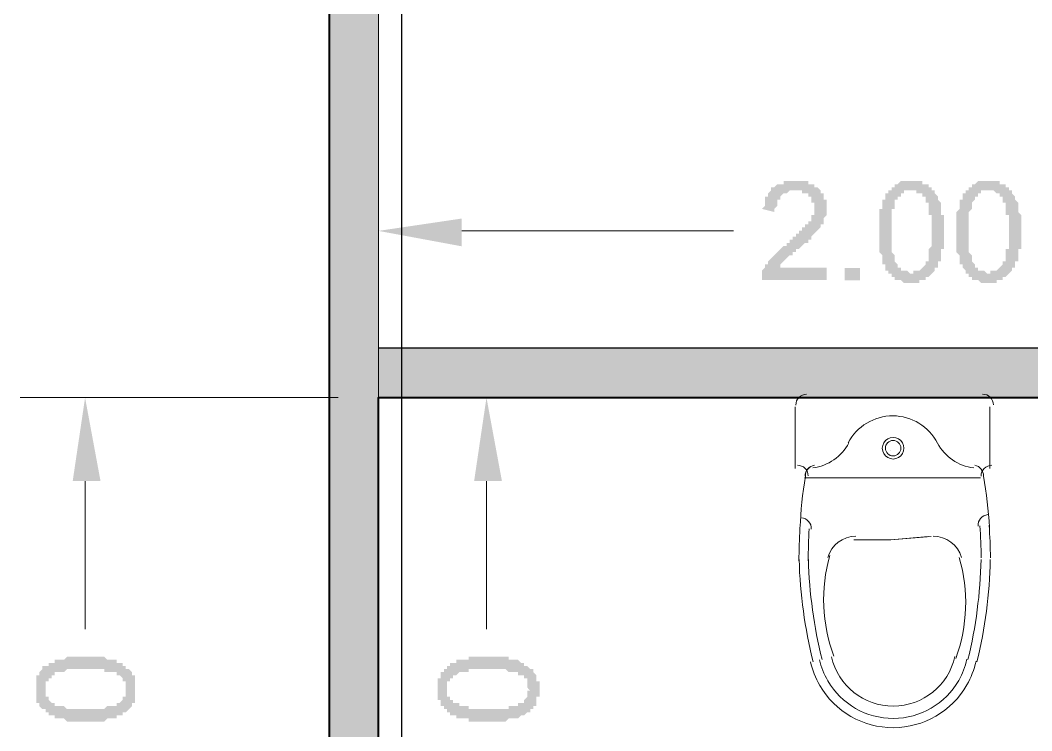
# Model space of a CAD drawing. Header units: inches. Extents: x -11 to 213, y -78 to 40.
# Drawn here: x 95.479 to 97.46, y 18.756 to 20.147 of the extents above; entities that cross this region are included whole.
import ezdxf

# ---------------------------------------------------------------- set-up
doc = ezdxf.new("R2010")
doc.units = ezdxf.units.IN
doc.header["$MEASUREMENT"] = 0
doc.layers.add('PDF_0', color=7, linetype='Continuous')
doc.layers.add('PDF_TOILET', color=7, linetype='Continuous')
pattern_1 = [(0, (0, 0), (0, 0.0275), [0.02, -0.0075]), (90, (0, 0), (-0.0275, 2e-18), [0.02, -0.0075])]

msp = doc.modelspace()

# ---------------------------------------------------------------- hatches: boundary and pattern name
h = msp.add_hatch()
h.set_pattern_fill('ANGLE', color=256, scale=0.1)
h.set_pattern_definition(pattern_1)
h.paths.add_polyline_path([(96.18074, 21.70625), (96.08398, 21.70625), (96.08398, 17.00705), (96.18074, 17.00705), (96.18074, 17.90818), (96.18074, 19.40806)])
h.paths.add_polyline_path([(102.28305, 21.70625), (102.18024, 21.70625), (102.18024, 19.50482), (99.27121, 19.50482), (99.27121, 19.40806), (102.18024, 19.40806), (102.18024, 17.00705), (102.28305, 17.00705)])
h = msp.add_hatch()
h.set_pattern_fill('ANGLE', color=256, scale=0.1)
h.set_pattern_definition(pattern_1)
h.paths.add_polyline_path([(98.2854, 19.40806), (98.38217, 19.40806), (98.38217, 19.50482), (96.18074, 19.50482), (96.18074, 19.40806), (98.18259, 19.40806), (98.18259, 18.80327), (98.18259, 17.90818), (98.15235, 17.90818), (98.15235, 17.80537), (98.2854, 17.80537)])
at = {"layer": 'PDF_0'}
msp.add_hatch(color=256, dxfattribs=at).paths.add_polyline_path([(97.05886, 19.63859), (96.93186, 19.63859), (96.93186, 19.63859), (96.93186, 19.64464), (96.93186, 19.64464), (96.93186, 19.64464), (96.93186, 19.65069), (96.93186, 19.65069), (96.93186, 19.65674), (96.93186, 19.65674), (96.93186, 19.65674), (96.9379, 19.66278), (96.9379, 19.66278), (96.9379, 19.66883), (96.9379, 19.66883), (96.94395, 19.66883), (96.94395, 19.67488), (96.94395, 19.67488), (96.94395, 19.67488), (96.94395, 19.67488), (96.95, 19.68093), (96.95, 19.68093), (96.95, 19.68093), (96.95, 19.68093), (96.95605, 19.68697), (96.95605, 19.68697), (96.95605, 19.68697), (96.9621, 19.69302), (96.9621, 19.69302), (96.9621, 19.69302), (96.96814, 19.69907), (96.96814, 19.69907), (96.96814, 19.69907), (96.97419, 19.70512), (96.97419, 19.70512), (96.98024, 19.70512), (96.98024, 19.71117), (96.98629, 19.71117), (96.98629, 19.71117), (96.98629, 19.71721), (96.98629, 19.71721), (96.99233, 19.71721), (96.99233, 19.71721), (96.99233, 19.72326), (96.99838, 19.72326), (96.99838, 19.72326), (96.99838, 19.72931), (97.00443, 19.72931), (97.00443, 19.72931), (97.00443, 19.73536), (97.01048, 19.73536), (97.01048, 19.73536), (97.01048, 19.74141), (97.01653, 19.74141), (97.01653, 19.74141), (97.01653, 19.74745), (97.01653, 19.74745), (97.02257, 19.74745), (97.02257, 19.74745), (97.02257, 19.7535), (97.02862, 19.7535), (97.02862, 19.75955), (97.02862, 19.75955), (97.02862, 19.75955), (97.02862, 19.7656), (97.03467, 19.7656), (97.03467, 19.77165), (97.03467, 19.77165), (97.03467, 19.77165), (97.03467, 19.77769), (97.03467, 19.77769), (97.03467, 19.77769), (97.03467, 19.78374), (97.03467, 19.78374), (97.03467, 19.78979), (97.03467, 19.78979), (97.02862, 19.78979), (97.02862, 19.79584), (97.02862, 19.79584), (97.02862, 19.80188), (97.02862, 19.80188), (97.02257, 19.80188), (97.02257, 19.80188), (97.02257, 19.80793), (97.01653, 19.80793), (97.01653, 19.80793), (97.01653, 19.80793), (97.01048, 19.80793), (97.01048, 19.81398), (97.00443, 19.81398), (97.00443, 19.81398), (97.00443, 19.81398), (96.99838, 19.81398), (96.99838, 19.81398), (96.99233, 19.81398), (96.99233, 19.81398), (96.98629, 19.81398), (96.98629, 19.81398), (96.98629, 19.81398), (96.98024, 19.80793), (96.98024, 19.80793), (96.97419, 19.80793), (96.97419, 19.80793), (96.97419, 19.80793), (96.96814, 19.80188), (96.96814, 19.80188), (96.96814, 19.80188), (96.96814, 19.79584), (96.9621, 19.79584), (96.9621, 19.79584), (96.9621, 19.78979), (96.9621, 19.78979), (96.9621, 19.78374), (96.9621, 19.78374), (96.9621, 19.78374), (96.95605, 19.77769), (96.95605, 19.77165), (96.95605, 19.77165), (96.93186, 19.77769), (96.93186, 19.77769), (96.9379, 19.78374), (96.9379, 19.78374), (96.9379, 19.78979), (96.9379, 19.78979), (96.9379, 19.79584), (96.9379, 19.79584), (96.9379, 19.79584), (96.9379, 19.80188), (96.94395, 19.80188), (96.94395, 19.80793), (96.94395, 19.80793), (96.94395, 19.80793), (96.95, 19.81398), (96.95, 19.81398), (96.95, 19.81398), (96.95, 19.82003), (96.95605, 19.82003), (96.95605, 19.82003), (96.95605, 19.82003), (96.9621, 19.82608), (96.9621, 19.82608), (96.9621, 19.82608), (96.96814, 19.82608), (96.96814, 19.82608), (96.97419, 19.82608), (96.97419, 19.83212), (96.97419, 19.83212), (96.98024, 19.83212), (96.98024, 19.83212), (96.98629, 19.83212), (96.98629, 19.83212), (96.99233, 19.83212), (96.99233, 19.83212), (96.99838, 19.83212), (96.99838, 19.83212), (96.99838, 19.83212), (97.00443, 19.83212), (97.00443, 19.83212), (97.01048, 19.83212), (97.01048, 19.83212), (97.01653, 19.83212), (97.01653, 19.83212), (97.02257, 19.83212), (97.02257, 19.83212), (97.02257, 19.82608), (97.02862, 19.82608), (97.02862, 19.82608), (97.03467, 19.82608), (97.03467, 19.82608), (97.03467, 19.82003), (97.04072, 19.82003), (97.04072, 19.82003), (97.04072, 19.82003), (97.04072, 19.82003), (97.04677, 19.81398), (97.04677, 19.81398), (97.04677, 19.81398), (97.04677, 19.80793), (97.05281, 19.80793), (97.05281, 19.80188), (97.05281, 19.80188), (97.05281, 19.80188), (97.05281, 19.79584), (97.05886, 19.79584), (97.05886, 19.78979), (97.05886, 19.78979), (97.05886, 19.78979), (97.05886, 19.78374), (97.05886, 19.78374), (97.05886, 19.77769), (97.05886, 19.77769), (97.05886, 19.77769), (97.05886, 19.77165), (97.05886, 19.77165), (97.05886, 19.77165), (97.05886, 19.7656), (97.05886, 19.7656), (97.05281, 19.75955), (97.05281, 19.75955), (97.05281, 19.7535), (97.05281, 19.7535), (97.05281, 19.7535), (97.05281, 19.74745), (97.04677, 19.74745), (97.04677, 19.74141), (97.04677, 19.74141), (97.04677, 19.74141), (97.04677, 19.74141), (97.04072, 19.73536), (97.04072, 19.73536), (97.04072, 19.73536), (97.04072, 19.73536), (97.03467, 19.72931), (97.03467, 19.72931), (97.03467, 19.72931), (97.03467, 19.72931), (97.02862, 19.72326), (97.02862, 19.72326), (97.02862, 19.72326), (97.02862, 19.71721), (97.02257, 19.71721), (97.02257, 19.71721), (97.02257, 19.71117), (97.01653, 19.71117), (97.01653, 19.71117), (97.01048, 19.70512), (97.01048, 19.70512), (97.01048, 19.70512), (97.00443, 19.69907), (97.00443, 19.69907), (96.99838, 19.69907), (96.99838, 19.69302), (96.99233, 19.69302), (96.99233, 19.69302), (96.99233, 19.68697), (96.98629, 19.68697), (96.98629, 19.68697), (96.98024, 19.68093), (96.98024, 19.68093), (96.98024, 19.68093), (96.97419, 19.67488), (96.97419, 19.67488), (96.97419, 19.67488), (96.96814, 19.66883), (96.96814, 19.66883), (96.96814, 19.66883), (96.96814, 19.66278), (96.9621, 19.66278), (96.9621, 19.66278), (96.9621, 19.66278), (97.05886, 19.66278)])
h = msp.add_hatch(color=256, dxfattribs=at)
h.paths.add_polyline_path([(97.22216, 19.83213), (97.22821, 19.83213), (97.22821, 19.83213), (97.22821, 19.83213), (97.23426, 19.83213), (97.23426, 19.83213), (97.2403, 19.83213), (97.2403, 19.83213), (97.2403, 19.83213), (97.24635, 19.83213), (97.24635, 19.83213), (97.24635, 19.82609), (97.24635, 19.82609), (97.2524, 19.82609), (97.2524, 19.82609), (97.2524, 19.82609), (97.25845, 19.82609), (97.25845, 19.82609), (97.25845, 19.82004), (97.25845, 19.82004), (97.2645, 19.82004), (97.2645, 19.82004), (97.2645, 19.81399), (97.2645, 19.81399), (97.27054, 19.81399), (97.27054, 19.81399), (97.27054, 19.80794), (97.27054, 19.80794), (97.27054, 19.80794), (97.27659, 19.80189), (97.27659, 19.80189), (97.27659, 19.80189), (97.27659, 19.79585), (97.27659, 19.79585), (97.27659, 19.79585), (97.28264, 19.7898), (97.28264, 19.7898), (97.28264, 19.78375), (97.28264, 19.78375), (97.28264, 19.78375), (97.28264, 19.7777), (97.28264, 19.7777), (97.28264, 19.77165), (97.28264, 19.77165), (97.28264, 19.76561), (97.28869, 19.76561), (97.28869, 19.75956), (97.28869, 19.75956), (97.28869, 19.75351), (97.28869, 19.75351), (97.28869, 19.74746), (97.28869, 19.74746), (97.28869, 19.74141), (97.28869, 19.73537), (97.28869, 19.73537), (97.28869, 19.73537), (97.28869, 19.72932), (97.28869, 19.72932), (97.28869, 19.72327), (97.28869, 19.71722), (97.28869, 19.71722), (97.28869, 19.71118), (97.28869, 19.71118), (97.28869, 19.70513), (97.28869, 19.70513), (97.28869, 19.69908), (97.28264, 19.69908), (97.28264, 19.69303), (97.28264, 19.69303), (97.28264, 19.69303), (97.28264, 19.68698), (97.28264, 19.68698), (97.28264, 19.68094), (97.28264, 19.68094), (97.28264, 19.68094), (97.28264, 19.67489), (97.27659, 19.67489), (97.27659, 19.66884), (97.27659, 19.66884), (97.27659, 19.66884), (97.27659, 19.66279), (97.27659, 19.66279), (97.27054, 19.66279), (97.27054, 19.66279), (97.27054, 19.65674), (97.27054, 19.65674), (97.27054, 19.65674), (97.2645, 19.6507), (97.2645, 19.6507), (97.2645, 19.6507), (97.25845, 19.64465), (97.25845, 19.64465), (97.25845, 19.64465), (97.2524, 19.64465), (97.2524, 19.6386), (97.2524, 19.6386), (97.24635, 19.6386), (97.24635, 19.6386), (97.2403, 19.6386), (97.2403, 19.6386), (97.2403, 19.63255), (97.23426, 19.63255), (97.23426, 19.63255), (97.22821, 19.63255), (97.22821, 19.63255), (97.22216, 19.63255), (97.22216, 19.63255), (97.22216, 19.63255), (97.22216, 19.63255), (97.21611, 19.63255), (97.21611, 19.63255), (97.21006, 19.63255), (97.21006, 19.63255), (97.21006, 19.63255), (97.20402, 19.6386), (97.20402, 19.6386), (97.20402, 19.6386), (97.19797, 19.6386), (97.19797, 19.6386), (97.19797, 19.6386), (97.19797, 19.6386), (97.19192, 19.6386), (97.19192, 19.64465), (97.19192, 19.64465), (97.18587, 19.64465), (97.18587, 19.64465), (97.18587, 19.64465), (97.18587, 19.6507), (97.18587, 19.6507), (97.17982, 19.6507), (97.17982, 19.6507), (97.17982, 19.65674), (97.17982, 19.65674), (97.17378, 19.65674), (97.17378, 19.66279), (97.17378, 19.66279), (97.17378, 19.66279), (97.17378, 19.66884), (97.17378, 19.66884), (97.16773, 19.66884), (97.16773, 19.67489), (97.16773, 19.67489), (97.16773, 19.68094), (97.16773, 19.68094), (97.16773, 19.68094), (97.16773, 19.68698), (97.16773, 19.68698), (97.16168, 19.69303), (97.16168, 19.69303), (97.16168, 19.69908), (97.16168, 19.69908), (97.16168, 19.70513), (97.16168, 19.70513), (97.16168, 19.71118), (97.16168, 19.71118), (97.16168, 19.71722), (97.16168, 19.71722), (97.16168, 19.72327), (97.16168, 19.72327), (97.16168, 19.72932), (97.16168, 19.73537), (97.16168, 19.73537), (97.16168, 19.73537), (97.16168, 19.74141), (97.16168, 19.74141), (97.16168, 19.74746), (97.16168, 19.74746), (97.16168, 19.75351), (97.16168, 19.75351), (97.16168, 19.75956), (97.16168, 19.75956), (97.16168, 19.76561), (97.16168, 19.76561), (97.16168, 19.77165), (97.16168, 19.77165), (97.16168, 19.7777), (97.16773, 19.7777), (97.16773, 19.78375), (97.16773, 19.78375), (97.16773, 19.78375), (97.16773, 19.7898), (97.16773, 19.7898), (97.16773, 19.79585), (97.16773, 19.79585), (97.17378, 19.79585), (97.17378, 19.80189), (97.17378, 19.80189), (97.17378, 19.80189), (97.17378, 19.80794), (97.17378, 19.80794), (97.17982, 19.80794), (97.17982, 19.80794), (97.17982, 19.81399), (97.17982, 19.81399), (97.18587, 19.81399), (97.18587, 19.82004), (97.18587, 19.82004), (97.19192, 19.82004), (97.19192, 19.82609), (97.19192, 19.82609), (97.19797, 19.82609), (97.19797, 19.82609), (97.19797, 19.82609), (97.20402, 19.83213), (97.20402, 19.83213), (97.21006, 19.83213), (97.21006, 19.83213), (97.21006, 19.83213), (97.21611, 19.83213), (97.21611, 19.83213), (97.22216, 19.83213), (97.22216, 19.83213), (97.22216, 19.83213)], flags=0)
h.paths.add_polyline_path([(97.22216, 19.6507), (97.22821, 19.6507), (97.22821, 19.65674), (97.23426, 19.65674), (97.23426, 19.65674), (97.23426, 19.65674), (97.2403, 19.65674), (97.2403, 19.65674), (97.2403, 19.65674), (97.24635, 19.66279), (97.24635, 19.66279), (97.24635, 19.66279), (97.2524, 19.66884), (97.2524, 19.66884), (97.2524, 19.67489), (97.2524, 19.67489), (97.2524, 19.67489), (97.2524, 19.67489), (97.25845, 19.67489), (97.25845, 19.68094), (97.25845, 19.68094), (97.25845, 19.68094), (97.25845, 19.68698), (97.25845, 19.68698), (97.25845, 19.69303), (97.25845, 19.69303), (97.25845, 19.69303), (97.25845, 19.69908), (97.25845, 19.69908), (97.2645, 19.70513), (97.2645, 19.70513), (97.2645, 19.71118), (97.2645, 19.71118), (97.2645, 19.71722), (97.2645, 19.71722), (97.2645, 19.72327), (97.2645, 19.72327), (97.2645, 19.72932), (97.2645, 19.73537), (97.2645, 19.73537), (97.2645, 19.74141), (97.2645, 19.74141), (97.2645, 19.74746), (97.2645, 19.74746), (97.2645, 19.75351), (97.2645, 19.75351), (97.2645, 19.75956), (97.2645, 19.75956), (97.2645, 19.76561), (97.25845, 19.76561), (97.25845, 19.76561), (97.25845, 19.77165), (97.25845, 19.77165), (97.25845, 19.7777), (97.25845, 19.7777), (97.25845, 19.7777), (97.25845, 19.7777), (97.25845, 19.78375), (97.25845, 19.78375), (97.25845, 19.7898), (97.2524, 19.7898), (97.2524, 19.79585), (97.2524, 19.79585), (97.2524, 19.79585), (97.2524, 19.80189), (97.24635, 19.80189), (97.24635, 19.80189), (97.24635, 19.80794), (97.24635, 19.80794), (97.2403, 19.80794), (97.2403, 19.80794), (97.23426, 19.80794), (97.23426, 19.81399), (97.23426, 19.81399), (97.22821, 19.81399), (97.22821, 19.81399), (97.22216, 19.81399), (97.22216, 19.81399), (97.21611, 19.81399), (97.21611, 19.81399), (97.21611, 19.81399), (97.21006, 19.81399), (97.21006, 19.80794), (97.21006, 19.80794), (97.20402, 19.80794), (97.20402, 19.80794), (97.20402, 19.80189), (97.19797, 19.80189), (97.19797, 19.80189), (97.19797, 19.79585), (97.19797, 19.79585), (97.19192, 19.79585), (97.19192, 19.7898), (97.19192, 19.7898), (97.19192, 19.7898), (97.19192, 19.7898), (97.19192, 19.78375), (97.19192, 19.78375), (97.19192, 19.7777), (97.19192, 19.7777), (97.18587, 19.7777), (97.18587, 19.77165), (97.18587, 19.77165), (97.18587, 19.76561), (97.18587, 19.76561), (97.18587, 19.76561), (97.18587, 19.75956), (97.18587, 19.75956), (97.18587, 19.75351), (97.18587, 19.74746), (97.18587, 19.74746), (97.18587, 19.74141), (97.18587, 19.74141), (97.18587, 19.73537), (97.18587, 19.73537), (97.18587, 19.72932), (97.18587, 19.72932), (97.18587, 19.72327), (97.18587, 19.72327), (97.18587, 19.71722), (97.18587, 19.71722), (97.18587, 19.71118), (97.18587, 19.71118), (97.18587, 19.70513), (97.18587, 19.70513), (97.18587, 19.69908), (97.18587, 19.69908), (97.18587, 19.69303), (97.18587, 19.69303), (97.18587, 19.69303), (97.19192, 19.68698), (97.19192, 19.68698), (97.19192, 19.68698), (97.19192, 19.68698), (97.19192, 19.68094), (97.19192, 19.68094), (97.19192, 19.67489), (97.19192, 19.67489), (97.19797, 19.66884), (97.19797, 19.66884), (97.19797, 19.66884), (97.19797, 19.66279), (97.20402, 19.66279), (97.20402, 19.66279), (97.20402, 19.66279), (97.20402, 19.65674), (97.21006, 19.65674), (97.21006, 19.65674), (97.21611, 19.65674), (97.21611, 19.65674), (97.21611, 19.65674), (97.22216, 19.6507), (97.22216, 19.6507)], flags=0)
h = msp.add_hatch(color=256, dxfattribs=at)
h.paths.add_polyline_path([(97.37336, 19.83213), (97.37941, 19.83213), (97.37941, 19.83213), (97.38546, 19.83213), (97.38546, 19.83213), (97.38546, 19.83213), (97.39151, 19.83213), (97.39151, 19.83213), (97.39151, 19.83213), (97.39755, 19.83213), (97.39755, 19.83213), (97.39755, 19.82609), (97.4036, 19.82609), (97.4036, 19.82609), (97.4036, 19.82609), (97.4036, 19.82609), (97.40965, 19.82609), (97.40965, 19.82609), (97.40965, 19.82004), (97.40965, 19.82004), (97.4157, 19.82004), (97.4157, 19.82004), (97.4157, 19.81399), (97.4157, 19.81399), (97.42175, 19.81399), (97.42175, 19.81399), (97.42175, 19.80794), (97.42175, 19.80794), (97.42175, 19.80794), (97.42779, 19.80189), (97.42779, 19.80189), (97.42779, 19.80189), (97.42779, 19.79585), (97.42779, 19.79585), (97.42779, 19.79585), (97.43384, 19.7898), (97.43384, 19.7898), (97.43384, 19.78375), (97.43384, 19.78375), (97.43384, 19.78375), (97.43384, 19.7777), (97.43384, 19.7777), (97.43384, 19.77165), (97.43384, 19.77165), (97.43989, 19.76561), (97.43989, 19.76561), (97.43989, 19.75956), (97.43989, 19.75956), (97.43989, 19.75351), (97.43989, 19.75351), (97.43989, 19.74746), (97.43989, 19.74746), (97.43989, 19.74141), (97.43989, 19.73537), (97.43989, 19.73537), (97.43989, 19.73537), (97.43989, 19.72932), (97.43989, 19.72932), (97.43989, 19.72327), (97.43989, 19.71722), (97.43989, 19.71722), (97.43989, 19.71118), (97.43989, 19.71118), (97.43989, 19.70513), (97.43989, 19.70513), (97.43989, 19.69908), (97.43384, 19.69908), (97.43384, 19.69303), (97.43384, 19.69303), (97.43384, 19.69303), (97.43384, 19.68698), (97.43384, 19.68698), (97.43384, 19.68094), (97.43384, 19.68094), (97.43384, 19.68094), (97.43384, 19.67489), (97.42779, 19.67489), (97.42779, 19.66884), (97.42779, 19.66884), (97.42779, 19.66884), (97.42779, 19.66279), (97.42779, 19.66279), (97.42779, 19.66279), (97.42175, 19.66279), (97.42175, 19.65674), (97.42175, 19.65674), (97.42175, 19.65674), (97.4157, 19.6507), (97.4157, 19.6507), (97.4157, 19.6507), (97.40965, 19.64465), (97.40965, 19.64465), (97.40965, 19.64465), (97.4036, 19.64465), (97.4036, 19.6386), (97.4036, 19.6386), (97.39755, 19.6386), (97.39755, 19.6386), (97.39755, 19.6386), (97.39151, 19.6386), (97.39151, 19.63255), (97.38546, 19.63255), (97.38546, 19.63255), (97.37941, 19.63255), (97.37941, 19.63255), (97.37336, 19.63255), (97.37336, 19.63255), (97.37336, 19.63255), (97.37336, 19.63255), (97.36732, 19.63255), (97.36732, 19.63255), (97.36732, 19.63255), (97.36127, 19.63255), (97.36127, 19.63255), (97.35522, 19.6386), (97.35522, 19.6386), (97.35522, 19.6386), (97.35522, 19.6386), (97.34917, 19.6386), (97.34917, 19.6386), (97.34917, 19.6386), (97.34312, 19.6386), (97.34312, 19.64465), (97.34312, 19.64465), (97.34312, 19.64465), (97.33708, 19.64465), (97.33708, 19.64465), (97.33708, 19.6507), (97.33708, 19.6507), (97.33103, 19.6507), (97.33103, 19.6507), (97.33103, 19.65674), (97.33103, 19.65674), (97.33103, 19.65674), (97.32498, 19.66279), (97.32498, 19.66279), (97.32498, 19.66279), (97.32498, 19.66884), (97.32498, 19.66884), (97.31893, 19.66884), (97.31893, 19.67489), (97.31893, 19.67489), (97.31893, 19.68094), (97.31893, 19.68094), (97.31893, 19.68094), (97.31893, 19.68698), (97.31893, 19.68698), (97.31288, 19.69303), (97.31288, 19.69303), (97.31288, 19.69908), (97.31288, 19.69908), (97.31288, 19.70513), (97.31288, 19.70513), (97.31288, 19.71118), (97.31288, 19.71118), (97.31288, 19.71722), (97.31288, 19.71722), (97.31288, 19.72327), (97.31288, 19.72327), (97.31288, 19.72932), (97.31288, 19.73537), (97.31288, 19.73537), (97.31288, 19.73537), (97.31288, 19.74141), (97.31288, 19.74141), (97.31288, 19.74746), (97.31288, 19.74746), (97.31288, 19.75351), (97.31288, 19.75351), (97.31288, 19.75956), (97.31288, 19.75956), (97.31288, 19.76561), (97.31288, 19.76561), (97.31288, 19.77165), (97.31288, 19.77165), (97.31893, 19.7777), (97.31893, 19.7777), (97.31893, 19.78375), (97.31893, 19.78375), (97.31893, 19.78375), (97.31893, 19.7898), (97.31893, 19.7898), (97.31893, 19.79585), (97.31893, 19.79585), (97.32498, 19.79585), (97.32498, 19.80189), (97.32498, 19.80189), (97.32498, 19.80189), (97.32498, 19.80794), (97.32498, 19.80794), (97.33103, 19.80794), (97.33103, 19.80794), (97.33103, 19.81399), (97.33103, 19.81399), (97.33708, 19.81399), (97.33708, 19.82004), (97.33708, 19.82004), (97.34312, 19.82004), (97.34312, 19.82609), (97.34312, 19.82609), (97.34917, 19.82609), (97.34917, 19.82609), (97.34917, 19.82609), (97.35522, 19.83213), (97.35522, 19.83213), (97.36127, 19.83213), (97.36127, 19.83213), (97.36127, 19.83213), (97.36732, 19.83213), (97.36732, 19.83213), (97.37336, 19.83213), (97.37336, 19.83213), (97.37336, 19.83213)], flags=0)
h.paths.add_polyline_path([(97.37336, 19.6507), (97.37941, 19.6507), (97.37941, 19.65674), (97.38546, 19.65674), (97.38546, 19.65674), (97.38546, 19.65674), (97.39151, 19.65674), (97.39151, 19.65674), (97.39151, 19.65674), (97.39755, 19.66279), (97.39755, 19.66279), (97.39755, 19.66279), (97.4036, 19.66884), (97.4036, 19.66884), (97.4036, 19.67489), (97.4036, 19.67489), (97.4036, 19.67489), (97.4036, 19.67489), (97.40965, 19.67489), (97.40965, 19.68094), (97.40965, 19.68094), (97.40965, 19.68094), (97.40965, 19.68698), (97.40965, 19.68698), (97.40965, 19.69303), (97.40965, 19.69303), (97.40965, 19.69303), (97.40965, 19.69908), (97.4157, 19.69908), (97.4157, 19.70513), (97.4157, 19.70513), (97.4157, 19.71118), (97.4157, 19.71118), (97.4157, 19.71722), (97.4157, 19.71722), (97.4157, 19.72327), (97.4157, 19.72327), (97.4157, 19.72932), (97.4157, 19.73537), (97.4157, 19.73537), (97.4157, 19.74141), (97.4157, 19.74141), (97.4157, 19.74746), (97.4157, 19.74746), (97.4157, 19.75351), (97.4157, 19.75351), (97.4157, 19.75956), (97.4157, 19.75956), (97.4157, 19.76561), (97.4157, 19.76561), (97.40965, 19.76561), (97.40965, 19.77165), (97.40965, 19.77165), (97.40965, 19.7777), (97.40965, 19.7777), (97.40965, 19.7777), (97.40965, 19.7777), (97.40965, 19.78375), (97.40965, 19.78375), (97.40965, 19.7898), (97.4036, 19.7898), (97.4036, 19.79585), (97.4036, 19.79585), (97.4036, 19.79585), (97.4036, 19.80189), (97.39755, 19.80189), (97.39755, 19.80189), (97.39755, 19.80794), (97.39755, 19.80794), (97.39151, 19.80794), (97.39151, 19.80794), (97.39151, 19.80794), (97.38546, 19.81399), (97.38546, 19.81399), (97.37941, 19.81399), (97.37941, 19.81399), (97.37336, 19.81399), (97.37336, 19.81399), (97.36732, 19.81399), (97.36732, 19.81399), (97.36732, 19.81399), (97.36127, 19.81399), (97.36127, 19.80794), (97.36127, 19.80794), (97.35522, 19.80794), (97.35522, 19.80794), (97.35522, 19.80189), (97.34917, 19.80189), (97.34917, 19.80189), (97.34917, 19.79585), (97.34917, 19.79585), (97.34917, 19.79585), (97.34312, 19.7898), (97.34312, 19.7898), (97.34312, 19.7898), (97.34312, 19.7898), (97.34312, 19.78375), (97.34312, 19.78375), (97.34312, 19.7777), (97.34312, 19.7777), (97.34312, 19.7777), (97.33708, 19.77165), (97.33708, 19.77165), (97.33708, 19.76561), (97.33708, 19.76561), (97.33708, 19.76561), (97.33708, 19.75956), (97.33708, 19.75956), (97.33708, 19.75351), (97.33708, 19.74746), (97.33708, 19.74746), (97.33708, 19.74141), (97.33708, 19.74141), (97.33708, 19.73537), (97.33708, 19.73537), (97.33708, 19.72932), (97.33708, 19.72932), (97.33708, 19.72327), (97.33708, 19.72327), (97.33708, 19.71722), (97.33708, 19.71722), (97.33708, 19.71118), (97.33708, 19.71118), (97.33708, 19.70513), (97.33708, 19.70513), (97.33708, 19.69908), (97.33708, 19.69908), (97.33708, 19.69303), (97.33708, 19.69303), (97.33708, 19.69303), (97.34312, 19.68698), (97.34312, 19.68698), (97.34312, 19.68698), (97.34312, 19.68698), (97.34312, 19.68094), (97.34312, 19.68094), (97.34312, 19.67489), (97.34312, 19.67489), (97.34917, 19.66884), (97.34917, 19.66884), (97.34917, 19.66884), (97.34917, 19.66279), (97.35522, 19.66279), (97.35522, 19.66279), (97.35522, 19.66279), (97.35522, 19.65674), (97.36127, 19.65674), (97.36127, 19.65674), (97.36732, 19.65674), (97.36732, 19.65674), (97.36732, 19.65674), (97.37336, 19.6507), (97.37336, 19.6507)], flags=0)
h = msp.add_hatch(color=256, dxfattribs=at)
h.paths.add_polyline_path([(95.51054, 18.83419), (95.51054, 18.84024), (95.51054, 18.84024), (95.51054, 18.84629), (95.51054, 18.84629), (95.51054, 18.84629), (95.51054, 18.85234), (95.51054, 18.85234), (95.51054, 18.85234), (95.51054, 18.85838), (95.51054, 18.85838), (95.51054, 18.85838), (95.51054, 18.86443), (95.51054, 18.86443), (95.51659, 18.86443), (95.51659, 18.87048), (95.51659, 18.87048), (95.51659, 18.87048), (95.51659, 18.87048), (95.52264, 18.87653), (95.52264, 18.87653), (95.52264, 18.87653), (95.52264, 18.87653), (95.52264, 18.88258), (95.52869, 18.88258), (95.52869, 18.88258), (95.52869, 18.88258), (95.53474, 18.88258), (95.53474, 18.88862), (95.53474, 18.88862), (95.54078, 18.88862), (95.54078, 18.88862), (95.54078, 18.88862), (95.54683, 18.88862), (95.54683, 18.89467), (95.54683, 18.89467), (95.55288, 18.89467), (95.55288, 18.89467), (95.55893, 18.89467), (95.55893, 18.89467), (95.56497, 18.89467), (95.56497, 18.89467), (95.56497, 18.89467), (95.57102, 18.90072), (95.57102, 18.90072), (95.57707, 18.90072), (95.57707, 18.90072), (95.58312, 18.90072), (95.58312, 18.90072), (95.58917, 18.90072), (95.59521, 18.90072), (95.59521, 18.90072), (95.60126, 18.90072), (95.60126, 18.90072), (95.60731, 18.90072), (95.60731, 18.90072), (95.61336, 18.90072), (95.61336, 18.90072), (95.61941, 18.90072), (95.61941, 18.90072), (95.62545, 18.90072), (95.62545, 18.90072), (95.6315, 18.90072), (95.6315, 18.90072), (95.63755, 18.90072), (95.63755, 18.90072), (95.6436, 18.90072), (95.6436, 18.90072), (95.64965, 18.89467), (95.64965, 18.89467), (95.65569, 18.89467), (95.65569, 18.89467), (95.65569, 18.89467), (95.66174, 18.89467), (95.66174, 18.89467), (95.66779, 18.89467), (95.66779, 18.89467), (95.66779, 18.88862), (95.67384, 18.88862), (95.67384, 18.88862), (95.67384, 18.88862), (95.67988, 18.88862), (95.67988, 18.88862), (95.67988, 18.88258), (95.67988, 18.88258), (95.68593, 18.88258), (95.68593, 18.88258), (95.68593, 18.87653), (95.69198, 18.87653), (95.69198, 18.87653), (95.69198, 18.87653), (95.69803, 18.87048), (95.69803, 18.87048), (95.69803, 18.87048), (95.69803, 18.86443), (95.70408, 18.86443), (95.70408, 18.85838), (95.70408, 18.85838), (95.70408, 18.85838), (95.70408, 18.85234), (95.70408, 18.85234), (95.70408, 18.84629), (95.70408, 18.84629), (95.70408, 18.84629), (95.70408, 18.84024), (95.70408, 18.84024), (95.70408, 18.83419), (95.70408, 18.83419), (95.70408, 18.83419), (95.70408, 18.82814), (95.70408, 18.82814), (95.70408, 18.82814), (95.70408, 18.8221), (95.70408, 18.8221), (95.70408, 18.8221), (95.70408, 18.81605), (95.70408, 18.81605), (95.70408, 18.81605), (95.70408, 18.81), (95.70408, 18.81), (95.69803, 18.81), (95.69803, 18.80395), (95.69803, 18.80395), (95.69803, 18.80395), (95.69803, 18.80395), (95.69198, 18.79791), (95.69198, 18.79791), (95.69198, 18.79791), (95.69198, 18.79791), (95.68593, 18.79186), (95.68593, 18.79186), (95.68593, 18.79186), (95.68593, 18.79186), (95.67988, 18.79186), (95.67988, 18.78581), (95.67988, 18.78581), (95.67384, 18.78581), (95.67384, 18.78581), (95.67384, 18.78581), (95.66779, 18.78581), (95.66779, 18.77976), (95.66779, 18.77976), (95.66174, 18.77976), (95.66174, 18.77976), (95.65569, 18.77976), (95.65569, 18.77976), (95.64965, 18.77976), (95.64965, 18.77976), (95.64965, 18.77976), (95.6436, 18.77371), (95.6436, 18.77371), (95.63755, 18.77371), (95.63755, 18.77371), (95.6315, 18.77371), (95.62545, 18.77371), (95.62545, 18.77371), (95.61941, 18.77371), (95.61941, 18.77371), (95.61336, 18.77371), (95.61336, 18.77371), (95.60731, 18.77371), (95.60731, 18.77371), (95.60126, 18.77371), (95.60126, 18.77371), (95.59521, 18.77371), (95.59521, 18.77371), (95.58917, 18.77371), (95.58917, 18.77371), (95.58312, 18.77371), (95.58312, 18.77371), (95.57707, 18.77371), (95.57707, 18.77371), (95.57102, 18.77371), (95.57102, 18.77371), (95.56497, 18.77976), (95.56497, 18.77976), (95.56497, 18.77976), (95.55893, 18.77976), (95.55893, 18.77976), (95.55288, 18.77976), (95.55288, 18.77976), (95.55288, 18.77976), (95.54683, 18.77976), (95.54683, 18.78581), (95.54078, 18.78581), (95.54078, 18.78581), (95.54078, 18.78581), (95.53474, 18.78581), (95.53474, 18.78581), (95.53474, 18.79186), (95.53474, 18.79186), (95.52869, 18.79186), (95.52869, 18.79186), (95.52869, 18.79791), (95.52264, 18.79791), (95.52264, 18.79791), (95.52264, 18.79791), (95.51659, 18.80395), (95.51659, 18.80395), (95.51659, 18.80395), (95.51659, 18.81), (95.51054, 18.81), (95.51054, 18.81605), (95.51054, 18.81605), (95.51054, 18.81605), (95.51054, 18.8221), (95.51054, 18.8221), (95.51054, 18.82814), (95.51054, 18.82814), (95.51054, 18.83419), (95.51054, 18.83419), (95.51054, 18.83419), (95.51054, 18.83419)], flags=0)
h.paths.add_polyline_path([(95.68593, 18.83419), (95.68593, 18.84024), (95.68593, 18.84024), (95.68593, 18.84629), (95.68593, 18.84629), (95.68593, 18.85234), (95.68593, 18.85234), (95.67988, 18.85234), (95.67988, 18.85838), (95.67988, 18.85838), (95.67988, 18.85838), (95.67384, 18.86443), (95.67384, 18.86443), (95.67384, 18.86443), (95.66779, 18.86443), (95.66779, 18.86443), (95.66779, 18.86443), (95.66779, 18.87048), (95.66174, 18.87048), (95.66174, 18.87048), (95.66174, 18.87048), (95.65569, 18.87048), (95.65569, 18.87048), (95.64965, 18.87048), (95.64965, 18.87048), (95.64965, 18.87048), (95.6436, 18.87048), (95.6436, 18.87653), (95.63755, 18.87653), (95.63755, 18.87653), (95.6315, 18.87653), (95.6315, 18.87653), (95.62545, 18.87653), (95.62545, 18.87653), (95.61941, 18.87653), (95.61941, 18.87653), (95.61336, 18.87653), (95.61336, 18.87653), (95.60731, 18.87653), (95.60126, 18.87653), (95.60126, 18.87653), (95.59521, 18.87653), (95.59521, 18.87653), (95.58917, 18.87653), (95.58917, 18.87653), (95.58312, 18.87653), (95.58312, 18.87653), (95.57707, 18.87653), (95.57707, 18.87653), (95.57707, 18.87653), (95.57102, 18.87653), (95.57102, 18.87653), (95.56497, 18.87048), (95.56497, 18.87048), (95.56497, 18.87048), (95.55893, 18.87048), (95.55893, 18.87048), (95.55893, 18.87048), (95.55288, 18.87048), (95.55288, 18.87048), (95.54683, 18.87048), (95.54683, 18.86443), (95.54683, 18.86443), (95.54078, 18.86443), (95.54078, 18.86443), (95.54078, 18.85838), (95.53474, 18.85838), (95.53474, 18.85838), (95.53474, 18.85838), (95.53474, 18.85234), (95.52869, 18.85234), (95.52869, 18.85234), (95.52869, 18.84629), (95.52869, 18.84629), (95.52869, 18.84024), (95.52869, 18.84024), (95.52869, 18.83419), (95.52869, 18.83419), (95.52869, 18.83419), (95.52869, 18.82814), (95.52869, 18.82814), (95.52869, 18.8221), (95.52869, 18.8221), (95.53474, 18.8221), (95.53474, 18.81605), (95.53474, 18.81605), (95.53474, 18.81605), (95.54078, 18.81), (95.54078, 18.81), (95.54078, 18.81), (95.54683, 18.81), (95.54683, 18.81), (95.54683, 18.81), (95.54683, 18.80395), (95.55288, 18.80395), (95.55288, 18.80395), (95.55288, 18.80395), (95.55893, 18.80395), (95.55893, 18.80395), (95.56497, 18.80395), (95.56497, 18.80395), (95.56497, 18.80395), (95.57102, 18.79791), (95.57102, 18.79791), (95.57707, 18.79791), (95.57707, 18.79791), (95.58312, 18.79791), (95.58312, 18.79791), (95.58917, 18.79791), (95.58917, 18.79791), (95.59521, 18.79791), (95.59521, 18.79791), (95.60126, 18.79791), (95.60126, 18.79791), (95.60731, 18.79791), (95.61336, 18.79791), (95.61336, 18.79791), (95.61941, 18.79791), (95.61941, 18.79791), (95.62545, 18.79791), (95.62545, 18.79791), (95.6315, 18.79791), (95.6315, 18.79791), (95.63755, 18.79791), (95.63755, 18.79791), (95.63755, 18.79791), (95.6436, 18.79791), (95.6436, 18.79791), (95.64965, 18.80395), (95.64965, 18.80395), (95.64965, 18.80395), (95.65569, 18.80395), (95.65569, 18.80395), (95.65569, 18.80395), (95.66174, 18.80395), (95.66174, 18.80395), (95.66779, 18.80395), (95.66779, 18.81), (95.66779, 18.81), (95.67384, 18.81), (95.67384, 18.81), (95.67384, 18.81), (95.67988, 18.81605), (95.67988, 18.81605), (95.67988, 18.81605), (95.67988, 18.8221), (95.68593, 18.8221), (95.68593, 18.8221), (95.68593, 18.82814), (95.68593, 18.82814), (95.68593, 18.83419), (95.68593, 18.83419), (95.68593, 18.83419)], flags=0)
h = msp.add_hatch(color=256, dxfattribs=at)
h.paths.add_polyline_path([(96.2968, 18.83419), (96.2968, 18.84024), (96.2968, 18.84024), (96.2968, 18.84629), (96.2968, 18.84629), (96.2968, 18.84629), (96.2968, 18.85234), (96.2968, 18.85234), (96.2968, 18.85234), (96.2968, 18.85838), (96.2968, 18.85838), (96.30285, 18.85838), (96.30285, 18.86443), (96.30285, 18.86443), (96.30285, 18.86443), (96.30285, 18.87048), (96.30285, 18.87048), (96.30285, 18.87048), (96.30889, 18.87048), (96.30889, 18.87653), (96.30889, 18.87653), (96.30889, 18.87653), (96.31494, 18.87653), (96.31494, 18.88258), (96.31494, 18.88258), (96.31494, 18.88258), (96.32099, 18.88258), (96.32099, 18.88258), (96.32099, 18.88862), (96.32704, 18.88862), (96.32704, 18.88862), (96.32704, 18.88862), (96.33309, 18.88862), (96.33309, 18.88862), (96.33309, 18.89467), (96.33913, 18.89467), (96.33913, 18.89467), (96.34518, 18.89467), (96.34518, 18.89467), (96.34518, 18.89467), (96.35123, 18.89467), (96.35123, 18.89467), (96.35728, 18.89467), (96.35728, 18.90072), (96.36332, 18.90072), (96.36332, 18.90072), (96.36937, 18.90072), (96.36937, 18.90072), (96.37542, 18.90072), (96.37542, 18.90072), (96.38147, 18.90072), (96.38147, 18.90072), (96.38752, 18.90072), (96.39356, 18.90072), (96.39356, 18.90072), (96.39356, 18.90072), (96.39961, 18.90072), (96.39961, 18.90072), (96.40566, 18.90072), (96.41171, 18.90072), (96.41171, 18.90072), (96.41776, 18.90072), (96.41776, 18.90072), (96.4238, 18.90072), (96.4238, 18.90072), (96.42985, 18.90072), (96.42985, 18.90072), (96.4359, 18.90072), (96.4359, 18.89467), (96.4359, 18.89467), (96.44195, 18.89467), (96.44195, 18.89467), (96.448, 18.89467), (96.448, 18.89467), (96.448, 18.89467), (96.45404, 18.89467), (96.45404, 18.89467), (96.46009, 18.88862), (96.46009, 18.88862), (96.46009, 18.88862), (96.46614, 18.88862), (96.46614, 18.88862), (96.46614, 18.88862), (96.46614, 18.88258), (96.47219, 18.88258), (96.47219, 18.88258), (96.47219, 18.88258), (96.47823, 18.87653), (96.47823, 18.87653), (96.47823, 18.87653), (96.48428, 18.87653), (96.48428, 18.87048), (96.48428, 18.87048), (96.48428, 18.87048), (96.49033, 18.86443), (96.49033, 18.86443), (96.49033, 18.85838), (96.49033, 18.85838), (96.49033, 18.85838), (96.49033, 18.85234), (96.49638, 18.85234), (96.49638, 18.84629), (96.49638, 18.84629), (96.49638, 18.84629), (96.49638, 18.84024), (96.49638, 18.84024), (96.49638, 18.83419), (96.49638, 18.83419), (96.49638, 18.83419), (96.49638, 18.82814), (96.49638, 18.82814), (96.49638, 18.82814), (96.49638, 18.8221), (96.49033, 18.8221), (96.49033, 18.8221), (96.49033, 18.81605), (96.49033, 18.81605), (96.49033, 18.81605), (96.49033, 18.81), (96.49033, 18.81), (96.49033, 18.81), (96.49033, 18.80395), (96.48428, 18.80395), (96.48428, 18.80395), (96.48428, 18.80395), (96.48428, 18.79791), (96.48428, 18.79791), (96.47823, 18.79791), (96.47823, 18.79791), (96.47823, 18.79186), (96.47823, 18.79186), (96.47219, 18.79186), (96.47219, 18.79186), (96.47219, 18.79186), (96.46614, 18.78581), (96.46614, 18.78581), (96.46614, 18.78581), (96.46009, 18.78581), (96.46009, 18.78581), (96.46009, 18.78581), (96.45404, 18.77976), (96.45404, 18.77976), (96.448, 18.77976), (96.448, 18.77976), (96.448, 18.77976), (96.44195, 18.77976), (96.44195, 18.77976), (96.4359, 18.77976), (96.4359, 18.77976), (96.42985, 18.77371), (96.42985, 18.77371), (96.4238, 18.77371), (96.4238, 18.77371), (96.41776, 18.77371), (96.41776, 18.77371), (96.41171, 18.77371), (96.41171, 18.77371), (96.40566, 18.77371), (96.40566, 18.77371), (96.39961, 18.77371), (96.39356, 18.77371), (96.39356, 18.77371), (96.39356, 18.77371), (96.38752, 18.77371), (96.38752, 18.77371), (96.38147, 18.77371), (96.38147, 18.77371), (96.37542, 18.77371), (96.37542, 18.77371), (96.36937, 18.77371), (96.36937, 18.77371), (96.36332, 18.77371), (96.36332, 18.77371), (96.35728, 18.77371), (96.35728, 18.77976), (96.35123, 18.77976), (96.35123, 18.77976), (96.34518, 18.77976), (96.34518, 18.77976), (96.34518, 18.77976), (96.33913, 18.77976), (96.33913, 18.77976), (96.33309, 18.77976), (96.33309, 18.78581), (96.33309, 18.78581), (96.32704, 18.78581), (96.32704, 18.78581), (96.32704, 18.78581), (96.32099, 18.78581), (96.32099, 18.79186), (96.32099, 18.79186), (96.32099, 18.79186), (96.31494, 18.79186), (96.31494, 18.79791), (96.30889, 18.79791), (96.30889, 18.79791), (96.30889, 18.79791), (96.30889, 18.80395), (96.30285, 18.80395), (96.30285, 18.80395), (96.30285, 18.81), (96.30285, 18.81), (96.30285, 18.81605), (96.2968, 18.81605), (96.2968, 18.81605), (96.2968, 18.8221), (96.2968, 18.8221), (96.2968, 18.82814), (96.2968, 18.82814), (96.2968, 18.83419), (96.2968, 18.83419), (96.2968, 18.83419), (96.2968, 18.83419)], flags=0)
h.paths.add_polyline_path([(96.47823, 18.83419), (96.47219, 18.84024), (96.47219, 18.84024), (96.47219, 18.84629), (96.47219, 18.84629), (96.47219, 18.85234), (96.47219, 18.85234), (96.47219, 18.85234), (96.47219, 18.85838), (96.46614, 18.85838), (96.46614, 18.85838), (96.46614, 18.86443), (96.46009, 18.86443), (96.46009, 18.86443), (96.45404, 18.86443), (96.45404, 18.86443), (96.45404, 18.86443), (96.45404, 18.87048), (96.45404, 18.87048), (96.448, 18.87048), (96.448, 18.87048), (96.448, 18.87048), (96.44195, 18.87048), (96.44195, 18.87048), (96.4359, 18.87048), (96.4359, 18.87048), (96.4359, 18.87048), (96.42985, 18.87653), (96.42985, 18.87653), (96.4238, 18.87653), (96.4238, 18.87653), (96.41776, 18.87653), (96.41776, 18.87653), (96.41171, 18.87653), (96.41171, 18.87653), (96.40566, 18.87653), (96.40566, 18.87653), (96.39961, 18.87653), (96.39356, 18.87653), (96.39356, 18.87653), (96.38752, 18.87653), (96.38752, 18.87653), (96.38147, 18.87653), (96.38147, 18.87653), (96.37542, 18.87653), (96.37542, 18.87653), (96.36937, 18.87653), (96.36937, 18.87653), (96.36332, 18.87653), (96.36332, 18.87653), (96.35728, 18.87653), (96.35728, 18.87653), (96.35728, 18.87048), (96.35123, 18.87048), (96.35123, 18.87048), (96.35123, 18.87048), (96.35123, 18.87048), (96.34518, 18.87048), (96.34518, 18.87048), (96.33913, 18.87048), (96.33913, 18.87048), (96.33309, 18.86443), (96.33309, 18.86443), (96.33309, 18.86443), (96.32704, 18.86443), (96.32704, 18.85838), (96.32704, 18.85838), (96.32099, 18.85838), (96.32099, 18.85838), (96.32099, 18.85234), (96.32099, 18.85234), (96.31494, 18.85234), (96.31494, 18.84629), (96.31494, 18.84629), (96.31494, 18.84024), (96.31494, 18.84024), (96.31494, 18.83419), (96.31494, 18.83419), (96.31494, 18.83419), (96.31494, 18.82814), (96.31494, 18.82814), (96.31494, 18.8221), (96.32099, 18.8221), (96.32099, 18.8221), (96.32099, 18.81605), (96.32099, 18.81605), (96.32704, 18.81605), (96.32704, 18.81), (96.32704, 18.81), (96.33309, 18.81), (96.33309, 18.81), (96.33309, 18.81), (96.33913, 18.81), (96.33913, 18.80395), (96.33913, 18.80395), (96.33913, 18.80395), (96.34518, 18.80395), (96.34518, 18.80395), (96.34518, 18.80395), (96.35123, 18.80395), (96.35123, 18.80395), (96.35728, 18.80395), (96.35728, 18.79791), (96.36332, 18.79791), (96.36332, 18.79791), (96.36332, 18.79791), (96.36937, 18.79791), (96.36937, 18.79791), (96.37542, 18.79791), (96.37542, 18.79791), (96.38147, 18.79791), (96.38752, 18.79791), (96.38752, 18.79791), (96.39356, 18.79791), (96.39356, 18.79791), (96.39961, 18.79791), (96.39961, 18.79791), (96.40566, 18.79791), (96.40566, 18.79791), (96.41171, 18.79791), (96.41171, 18.79791), (96.41776, 18.79791), (96.41776, 18.79791), (96.4238, 18.79791), (96.4238, 18.79791), (96.42985, 18.79791), (96.42985, 18.79791), (96.4359, 18.79791), (96.4359, 18.80395), (96.4359, 18.80395), (96.44195, 18.80395), (96.44195, 18.80395), (96.44195, 18.80395), (96.44195, 18.80395), (96.448, 18.80395), (96.448, 18.80395), (96.45404, 18.80395), (96.45404, 18.81), (96.46009, 18.81), (96.46009, 18.81), (96.46009, 18.81), (96.46614, 18.81), (96.46614, 18.81605), (96.46614, 18.81605), (96.46614, 18.81605), (96.47219, 18.8221), (96.47219, 18.8221), (96.47219, 18.8221), (96.47219, 18.82814), (96.47219, 18.82814), (96.47219, 18.83419), (96.47219, 18.83419), (96.47823, 18.83419)], flags=0)

# ---------------------------------------------------------------- linework, layer by layer
for p, q in [((96.22625, 20.41749), (96.22625, 15.79892)), ((98.38217, 19.50482), (96.18074, 19.50482))]:
    msp.add_line(p, q)
at = {"layer": 'PDF_0', "lineweight": 40}
for points in [[(96.08398, 21.70625), (96.08398, 17.00705)], [(97.37822, 17.90818), (96.18074, 17.90818), (96.18074, 19.40806), (98.18259, 19.40806), (98.18259, 17.90818), (98.12211, 17.90818)]]:
    msp.add_lwpolyline(points, dxfattribs=at)
at = {"layer": 'PDF_0', "lineweight": 5}
for points in [[(96.18074, 19.40806), (96.18074, 21.70625)], [(96.34404, 19.73464), (96.87625, 19.73464)], [(96.10212, 19.40806), (95.47919, 19.40806)], [(96.51338, 19.40806), (96.26541, 19.40806)], [(95.6062, 19.24476), (95.6062, 18.95447)], [(96.39242, 19.24476), (96.39242, 18.95447)]]:
    msp.add_lwpolyline(points, dxfattribs=at)
at = {"layer": 'PDF_0'}
for points in [[(96.34404, 19.75883), (96.34404, 19.7044), (96.18074, 19.73464)], [(95.582, 19.24476), (95.63644, 19.24476), (95.6062, 19.40806)], [(96.36823, 19.24476), (96.42266, 19.24476), (96.39242, 19.40806)]]:
    msp.add_solid(points, dxfattribs=at)
at = {"layer": 'PDF_0', "lineweight": 5}
msp.add_solid([(97.12421, 19.63788), (97.09397, 19.63788), (97.12421, 19.66207), (97.09397, 19.66207)], dxfattribs=at)
at = {"layer": 'PDF_TOILET', "lineweight": 9}
for points in [[(97.01535, 19.40806), (97.36008, 19.40806)], [(96.99721, 19.26895), (96.99721, 19.38991), (96.99721, 19.26895)], [(97.37822, 19.38991), (97.37822, 19.26895)], [(97.18469, 19.30524), (97.18469, 19.30524)], [(97.36008, 19.25081), (97.01535, 19.25081)], [(97.11212, 19.12985), (97.18469, 19.12985), (97.11212, 19.12985)], [(97.25727, 19.1359), (97.18469, 19.12985), (97.26331, 19.1359)]]:
    msp.add_lwpolyline(points, dxfattribs=at)
for points in [[(97.18857, 19.37247, 0.2766853), (97.10074, 19.31945, -0.2766853), (97.18857, 19.37247, -0.2766853), (97.27572, 19.31892, 0.2428336), (97.34669, 19.27037)], [(97.01653, 19.25447, -0.3775335), (97.03495, 19.27553, 0.3775335), (97.01695, 19.25413, 0.0275232), (97.00649, 19.15206, 0.0175467), (97.00446, 19.08823)], [(97.37762, 19.15395, 0.0275232), (97.36587, 19.25406, 0.3775335), (97.34876, 19.27554)], [(97.02681, 18.89068, 0.0753796), (97.04513, 18.84431, 0.2679578), (97.18945, 18.76162, 0.2679578), (97.33321, 18.84526, 0.0753796), (97.35123, 18.89176)], [(97.04449, 18.89475, 0.0753804), (97.06082, 18.85343, 0.2679579), (97.18939, 18.77977, 0.2679579), (97.31747, 18.85428, 0.0753804), (97.33352, 18.8957)], [(97.06807, 18.90017, 0.3504146), (97.18931, 18.80396, 0.3504146), (97.30991, 18.90097)]]:
    msp.add_lwpolyline(points, format="xyb", dxfattribs=at)
for points in [[(97.03172, 19.27045, 0.2428336), (97.10236, 19.31947, -0.2428336)], [(97.18883, 19.33014, 1.0000012), (97.18897, 19.2878, -1.0000012)], [(97.18885, 19.32409, 0.999999), (97.18895, 19.29385, -0.999999)]]:
    msp.add_lwpolyline(points, format="xyb", close=True, dxfattribs=at)
for centre, radius, start, end in [((97.01955, 19.39364), 0.02117, 90.18936, 180.1895), ((97.36429, 19.39364), 0.02117, 0.18936, 90.1895), ((97.1889, 19.30897), 0.02117, 270.18936, 90.1895), ((97.1889, 19.30897), 0.02117, 270.18936, 90.1895), ((97.1889, 19.30897), 0.01512, 270.18949, 90.18938), ((97.1889, 19.30897), 0.01512, 270.18949, 90.18938), ((97.0014, 19.25454), 0.02117, 0.18936, 90.1895), ((97.38244, 19.25454), 0.02117, 90.18936, 180.1895), ((97.37639, 19.15777), 0.02117, 94.78164, 184.07325), ((97.00745, 19.15172), 0.02117, 356.30561, 85.59722), ((97.91469, 19.09124), 0.89209, 176.16849, 180.18937), ((96.46914, 19.09124), 0.89209, 0.18949, 4.21037), ((96.46917, 19.09124), 0.91021, 0.18944, 4.21043), ((97.11632, 19.07914), 0.05746, 90.1894, 164.26477), ((97.26752, 19.07914), 0.05746, 16.11409, 90.18946), ((97.92677, 19.11543), 0.92231, 181.53525, 194.10361), ((97.92677, 19.11543), 0.90417, 181.53526, 194.10358), ((97.37034, 19.01261), 0.31752, 164.26475, 200.48666), ((97.0135, 19.00656), 0.31752, 339.8922, 16.11411), ((96.45707, 19.10938), 0.90417, 346.27528, 358.8436), ((96.45707, 19.10938), 0.92231, 346.27525, 358.84361)]:
    msp.add_arc(centre, radius, start, end, dxfattribs=at)

doc.saveas('drawing.dxf')
